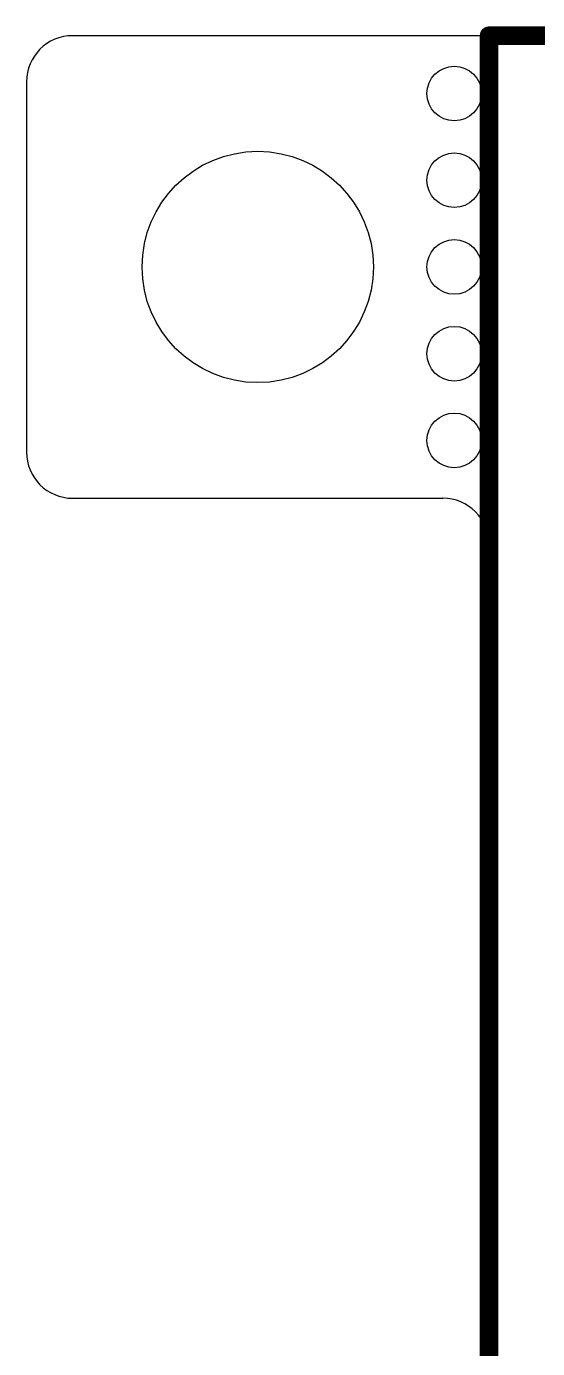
# Model space of a CAD drawing. Extents: x -5.1 to 30.5, y -0.1 to 25.5.
# Drawn here: x -5.08 to 0.53, y 10.98 to 25.5 of the extents above; entities that cross this region are included whole.
import ezdxf

# ---------------------------------------------------------------- set-up
doc = ezdxf.new("R2010")
doc.units = 0
for name, color, linetype in [('1', 12, 'CONTINUOUS'), ('16', 132, 'CONTINUOUS'), ('20', 53, 'CONTINUOUS')]:
    doc.layers.add(name, color=color, linetype=linetype)

msp = doc.modelspace()

# ---------------------------------------------------------------- linework, layer by layer
at = {"layer": '1', "const_width": 0.2032}
for points in [[(0, 25.4), (0, 0)], [(25.4, 25.4), (0, 25.4)]]:
    msp.add_lwpolyline(points, dxfattribs=at)
at = {"layer": '1', "const_width": 0.1016}
for points in [[(0.0508, 25.4, 1), (-0.0508, 25.4)], [(0, 25.4508, 1), (0, 25.3492)]]:
    msp.add_lwpolyline(points, format="xyb", dxfattribs=at)
at = {"layer": '16', "const_width": 0.2032}
for points in [[(0, 0), (0, 25.4)], [(0, 25.4), (25.4, 25.4)]]:
    msp.add_lwpolyline(points, dxfattribs=at)
at = {"layer": '16', "const_width": 0.1016}
for points in [[(0.0508, 25.4, 1), (-0.0508, 25.4)], [(0, 25.4508, 1), (0, 25.3492)]]:
    msp.add_lwpolyline(points, format="xyb", dxfattribs=at)
at = {"layer": '20'}
for p, q in [((29.972, 25.4), (-4.572, 25.4)), ((-5.08, 24.892), (-5.08, 20.828)), ((-4.572, 20.32), (-0.508, 20.32)), ((0, 19.812), (0, 5.588))]:
    msp.add_line(p, q, dxfattribs=at)
for centre, radius in [((-0.381, 24.765), 0.3), ((-2.54, 22.86), 1.27), ((-0.381, 23.8125), 0.3), ((-0.381, 22.86), 0.3), ((-0.381, 21.9075), 0.3), ((-0.381, 20.955), 0.3)]:
    msp.add_circle(centre, radius, dxfattribs=at)
for centre, start, end in [((-4.572, 24.892), 90, 180), ((-4.572, 20.828), 180, 270), ((-0.508, 19.812), 0, 90)]:
    msp.add_arc(centre, 0.508, start, end, dxfattribs=at)

doc.saveas('drawing.dxf')
